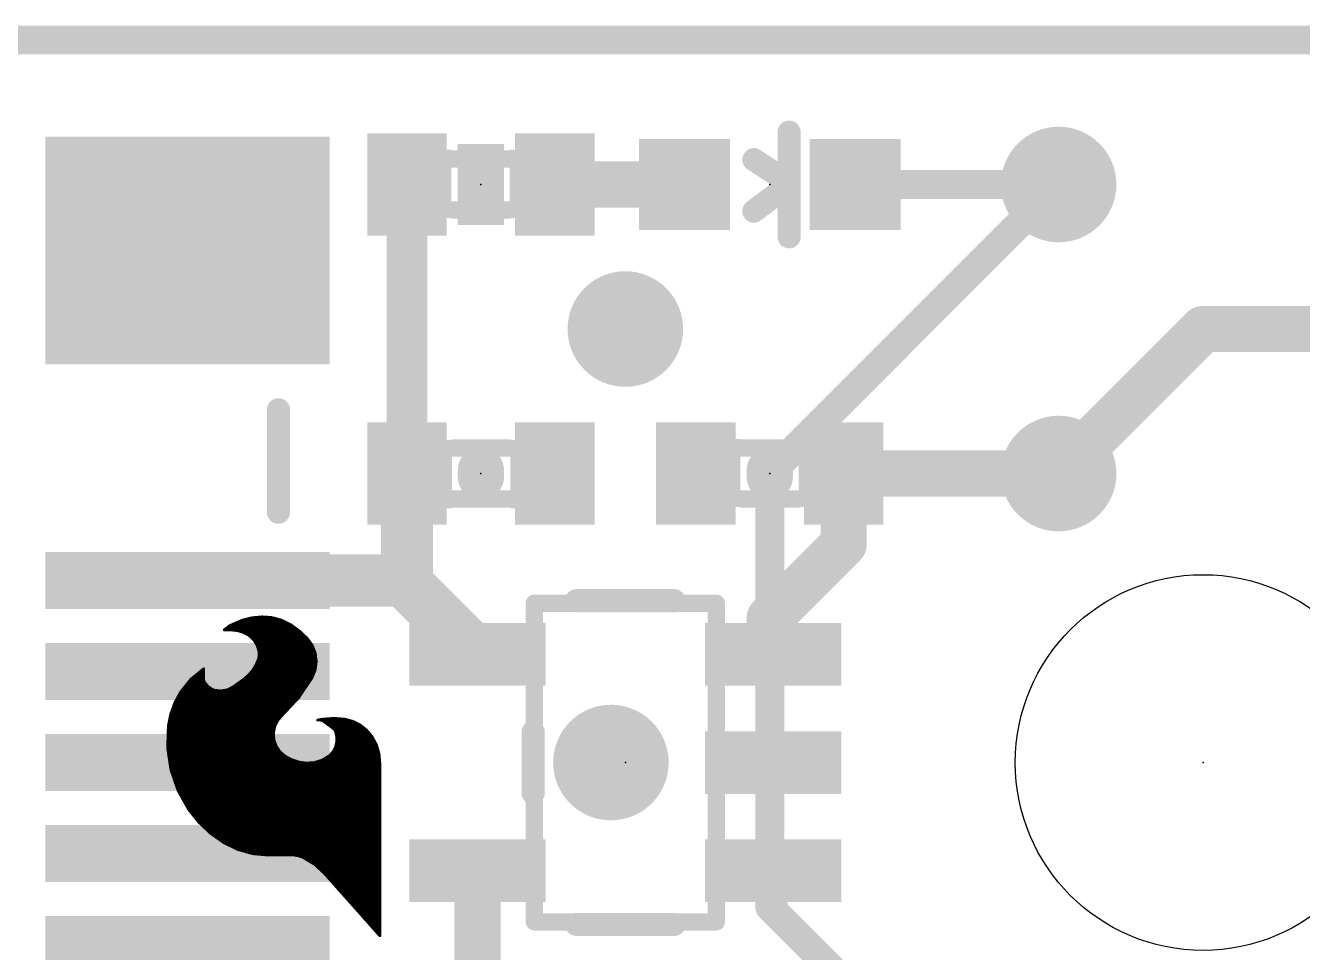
# Model space of a CAD drawing. Extents: x -22.9 to 33.1, y -8.9 to 12.8.
# Drawn here: x 6.16 to 17.38, y 4.68 to 12.83 of the extents above; entities that cross this region are included whole.
import ezdxf

# ---------------------------------------------------------------- set-up
doc = ezdxf.new("R2010")
doc.units = 0
for name, color, linetype in [('1', 12, 'CONTINUOUS'), ('16', 132, 'CONTINUOUS'), ('18', 110, 'CONTINUOUS'), ('20', 53, 'CONTINUOUS'), ('21', 41, 'CONTINUOUS'), ('22', 40, 'CONTINUOUS'), ('23', 53, 'CONTINUOUS'), ('24', 53, 'CONTINUOUS'), ('51', 53, 'CONTINUOUS')]:
    doc.layers.add(name, color=color, linetype=linetype)

# ---------------------------------------------------------------- blocks, each defined once
blk = doc.blocks.new('RECT')
blk.add_solid([(-0.5, -0.5), (0.5, -0.5), (-0.5, 0.5), (0.5, 0.5)])
blk = doc.blocks.new('ROUNDV')
at = {"const_width": 0.5}
blk.add_lwpolyline([(0, -0.25, 1), (0, 0.25, 1), (0, -0.25)], format="xyb", dxfattribs=at)

msp = doc.modelspace()

# ---------------------------------------------------------------- linework, layer by layer
at = {"layer": '1'}
for points, const_width in [([(0, 12.7), (33.02, 12.7)], 0.254), ([(9.51, 8.89), (9.51, 11.43)], 0.3556), ([(10.81, 11.43), (11.95, 11.43)], 0.4064), ([(15.24, 11.43), (13.45, 11.43)], 0.254), ([(9.51, 7.9199), (9.51, 8.89)], 0.4572), ([(13.35, 8.89), (15.24, 8.89)], 0.4064), ([(13.35, 8.27), (13.35, 8.89)], 0.4064), ([(12.7, 7.62), (13.35, 8.27)], 0.4064), ([(7.58, 7.95), (9.4799, 7.95)], 0.4572), ([(9.4799, 7.95), (9.51, 7.9199)], 0.4572), ([(9.51, 7.9199), (10.1299, 7.3)], 0.4572), ([(12.7, 7.3301), (12.7, 7.62)], 0.4064), ([(12.7301, 7.3), (12.7, 7.3301)], 0.4064), ([(10.1299, 4.4601), (10.1299, 5.4)], 0.4064), ([(12.7301, 5.0499), (12.7301, 5.4)], 0.254), ([(13.97, 3.81), (12.7301, 5.0499)], 0.254)]:
    msp.add_lwpolyline(points, dxfattribs=dict(at, const_width=const_width))
for points, const_width in [([(9.5989, 11.43, 1), (9.4211, 11.43)], 0.1778), ([(10.81, 11.5316, 1), (10.81, 11.3284)], 0.2032), ([(11.95, 11.3284, 1), (11.95, 11.5316)], 0.2032), ([(13.45, 11.4935, 1), (13.45, 11.3665)], 0.127), ([(15.24, 11.3665, 1), (15.24, 11.4935)], 0.127), ([(9.6243, 8.89, 1), (9.3957, 8.89)], 0.2286), ([(13.35, 8.9916, 1), (13.35, 8.7884)], 0.2032), ([(13.4516, 8.89, 1), (13.2484, 8.89)], 0.2032), ([(15.24, 8.7884, 1), (15.24, 8.9916)], 0.2032), ([(9.4211, 8.89, 1), (9.5989, 8.89)], 0.1778), ([(13.4218, 8.1982, 1), (13.2782, 8.3418)], 0.2032), ([(13.2484, 8.27, 1), (13.4516, 8.27)], 0.2032), ([(7.58, 8.0643, 1), (7.58, 7.8357)], 0.2286), ([(9.5607, 8.0308, 1), (9.3991, 7.8692)], 0.2286), ([(9.5908, 8.0007, 1), (9.4292, 7.8391)], 0.2286), ([(9.4292, 7.8391, 1), (9.5908, 8.0007)], 0.2286), ([(9.4799, 7.8357, 1), (9.4799, 8.0643)], 0.2286), ([(9.3957, 7.9199, 1), (9.6243, 7.9199)], 0.2286), ([(12.8016, 7.62, 1), (12.5984, 7.62)], 0.2032), ([(12.6282, 7.6918, 1), (12.7718, 7.5482)], 0.2032), ([(12.7718, 7.4019, 1), (12.6282, 7.2583)], 0.2032), ([(10.0491, 7.2192, 1), (10.2107, 7.3808)], 0.2286), ([(12.5984, 7.3301, 1), (12.8016, 7.3301)], 0.2032), ([(12.6583, 7.2282, 1), (12.8019, 7.3718)], 0.2032), ([(10.2315, 5.4, 1), (10.0283, 5.4)], 0.2032), ([(12.7936, 5.4, 1), (12.6666, 5.4)], 0.127), ([(12.775, 5.0948, 1), (12.6852, 5.005)], 0.127), ([(12.6666, 5.0499, 1), (12.7936, 5.0499)], 0.127)]:
    msp.add_lwpolyline(points, format="xyb", dxfattribs=dict(at, const_width=const_width))
at = {"layer": '16'}
for points, const_width in [([(0, 12.7), (33.02, 12.7)], 0.254), ([(12.7, 8.89), (15.24, 11.43)], 0.254), ([(15.24, 8.89), (16.51, 10.16)], 0.4064), ([(16.51, 10.16), (21.59, 10.16)], 0.4064), ([(12.7, 5.08), (12.7, 8.89)], 0.254), ([(13.97, 3.81), (12.7, 5.08)], 0.254)]:
    msp.add_lwpolyline(points, dxfattribs=dict(at, const_width=const_width))
for points, const_width in [([(15.2849, 11.3851, 1), (15.1951, 11.4749)], 0.127), ([(16.51, 10.2616, 1), (16.51, 10.0584)], 0.2032), ([(16.5818, 10.0882, 1), (16.4382, 10.2318)], 0.2032), ([(12.7635, 8.89, 1), (12.6365, 8.89)], 0.127), ([(12.6551, 8.9349, 1), (12.7449, 8.8451)], 0.127), ([(15.1682, 8.9618, 1), (15.3118, 8.8182)], 0.2032), ([(12.7449, 5.1249, 1), (12.6551, 5.0351)], 0.127), ([(12.6365, 5.08, 1), (12.7635, 5.08)], 0.127)]:
    msp.add_lwpolyline(points, format="xyb", dxfattribs=dict(at, const_width=const_width))
at = {"layer": '20', "const_width": 0.2032}
msp.add_lwpolyline([(33.02, 12.7), (0, 12.7)], dxfattribs=at)
at = {"layer": '20'}
msp.add_circle((16.51, 6.35), 1.651, dxfattribs=at)
at = {"layer": '21'}
for points, const_width in [([(12.87, 11.89), (12.87, 11.43)], 0.2032), ([(12.8546, 11.4554), (12.56, 11.6484)], 0.2032), ([(12.87, 11.43), (12.56, 11.1962)], 0.2032), ([(12.87, 10.97), (12.87, 11.43)], 0.2032), ([(8.38, 9.45), (8.38, 8.55)], 0.2032), ([(10.16, 8.9205), (10.16, 8.8595)], 0.4064), ([(12.7, 8.8595), (12.7, 8.9205)], 0.4064), ([(11.0006, 7.7724), (11.8594, 7.7724)], 0.2032), ([(10.6196, 6.0816), (10.6196, 6.6184)], 0.2032), ([(11.8594, 4.9276), (11.0006, 4.9276)], 0.2032)]:
    msp.add_lwpolyline(points, dxfattribs=dict(at, const_width=const_width))
for points, const_width in [([(12.9208, 11.89, 1), (12.8192, 11.89)], 0.1016), ([(12.5878, 11.6909, 1), (12.5322, 11.6059)], 0.1016), ([(12.9208, 11.43, 1), (12.8192, 11.43)], 0.1016), ([(12.8192, 11.43, 1), (12.9208, 11.43)], 0.1016), ([(12.8268, 11.4129, 1), (12.8824, 11.4979)], 0.1016), ([(12.9006, 11.3894, 1), (12.8394, 11.4706)], 0.1016), ([(12.5294, 11.2368, 1), (12.5906, 11.1556)], 0.1016), ([(12.8192, 10.97, 1), (12.9208, 10.97)], 0.1016), ([(8.4308, 9.45, 1), (8.3292, 9.45)], 0.1016), ([(10.2616, 8.9205, 1), (10.0584, 8.9205)], 0.2032), ([(12.8016, 8.9205, 1), (12.5984, 8.9205)], 0.2032), ([(10.0584, 8.8595, 1), (10.2616, 8.8595)], 0.2032), ([(12.5984, 8.8595, 1), (12.8016, 8.8595)], 0.2032), ([(8.3292, 8.55, 1), (8.4308, 8.55)], 0.1016), ([(11.0006, 7.8232, 1), (11.0006, 7.7216)], 0.1016), ([(11.8594, 7.7216, 1), (11.8594, 7.8232)], 0.1016), ([(10.6704, 6.6184, 1), (10.5688, 6.6184)], 0.1016), ([(10.5688, 6.0816, 1), (10.6704, 6.0816)], 0.1016), ([(11.0006, 4.9784, 1), (11.0006, 4.8768)], 0.1016), ([(11.8594, 4.8768, 1), (11.8594, 4.9784)], 0.1016)]:
    msp.add_lwpolyline(points, format="xyb", dxfattribs=dict(at, const_width=const_width))
at = {"layer": '22', "const_width": 0.0254}
for points in [[(8.1471, 7.6217), (8.2372, 7.6302)], [(8.2372, 7.6302), (8.3241, 7.6236)], [(8.3241, 7.6236), (8.4081, 7.6004)], [(7.9654, 7.5159), (7.9044, 7.5159)], [(7.9044, 7.5159), (7.9045, 7.5159)], [(7.9045, 7.5159), (7.907, 7.5184)], [(7.907, 7.5184), (7.9505, 7.5522)], [(7.907, 7.5184), (8.546, 7.5184)], [(7.9397, 7.5438), (8.5108, 7.5438)], [(7.9505, 7.5522), (8.0009, 7.5743)], [(8.0183, 7.51), (7.9654, 7.5159)], [(7.9893, 7.5692), (8.4708, 7.5692)], [(8.0009, 7.5743), (8.0365, 7.5895)], [(8.0365, 7.5895), (8.0594, 7.5997)], [(8.048, 7.5946), (8.4198, 7.5946)], [(8.0594, 7.5997), (8.1471, 7.6217)], [(8.1406, 7.62), (8.337, 7.62)], [(8.4081, 7.6004), (8.4861, 7.5616)], [(8.4861, 7.5616), (8.5638, 7.5056)], [(8.0695, 7.4955), (8.0183, 7.51)], [(8.1203, 7.4685), (8.0695, 7.4955)], [(8.0742, 7.493), (8.5771, 7.493)], [(8.1623, 7.4293), (8.1203, 7.4685)], [(8.1213, 7.4676), (8.6039, 7.4676)], [(8.1484, 7.4422), (8.6308, 7.4422)], [(8.1926, 7.3804), (8.1623, 7.4293)], [(8.17, 7.4168), (8.6498, 7.4168)], [(8.5638, 7.5056), (8.6334, 7.4397)], [(8.6334, 7.4397), (8.6765, 7.3793)], [(8.1858, 7.3914), (8.6679, 7.3914)], [(8.2092, 7.3254), (8.1926, 7.3804)], [(8.197, 7.366), (8.6817, 7.366)], [(8.2041, 7.2593), (8.2106, 7.292)], [(8.2046, 7.3406), (8.6915, 7.3406)], [(8.2106, 7.292), (8.2092, 7.3254)], [(8.2096, 7.3152), (8.7013, 7.3152)], [(8.2102, 7.2898), (8.7057, 7.2898)], [(8.6765, 7.3793), (8.7033, 7.3101)], [(8.7033, 7.3101), (8.7119, 7.2364)], [(8.1533, 7.1603), (8.1826, 7.2078)], [(8.1705, 7.1882), (8.7054, 7.1882)], [(8.1826, 7.2078), (8.2041, 7.2593)], [(8.185, 7.2136), (8.7088, 7.2136)], [(8.1956, 7.239), (8.7116, 7.239)], [(8.2051, 7.2644), (8.7086, 7.2644)], [(8.7119, 7.2364), (8.702, 7.1629)], [(7.5183, 6.9672), (7.6089, 7.0809)], [(7.5932, 7.0612), (7.727, 7.0612)], [(7.6089, 7.0809), (7.7215, 7.173)], [(7.6159, 7.0866), (7.7215, 7.0866)], [(7.6469, 7.112), (7.7215, 7.112)], [(7.678, 7.1374), (7.7215, 7.1374)], [(7.709, 7.1628), (7.7215, 7.1628)], [(7.7215, 7.173), (7.7215, 7.0841)], [(7.7215, 7.0841), (7.7235, 7.0696)], [(7.7235, 7.0696), (7.7292, 7.0561)], [(7.9832, 7.0155), (8.0746, 7.0815)], [(8.0465, 7.0612), (8.6517, 7.0612)], [(8.0746, 7.0815), (8.117, 7.1179)], [(8.0805, 7.0866), (8.6689, 7.0866)], [(8.1101, 7.112), (8.6812, 7.112)], [(8.117, 7.1179), (8.1533, 7.1603)], [(8.1337, 7.1374), (8.6916, 7.1374)], [(8.1548, 7.1628), (8.7019, 7.1628)], [(8.674, 7.0942), (8.5554, 6.9184)], [(8.702, 7.1629), (8.674, 7.0942)], [(7.4682, 6.8738), (7.5183, 6.9672)], [(7.5142, 6.9596), (8.5832, 6.9596)], [(7.5325, 6.985), (7.8181, 6.985)], [(7.5527, 7.0104), (7.7719, 7.0104)], [(7.573, 7.0358), (7.7456, 7.0358)], [(7.7292, 7.0561), (7.7588, 7.0194)], [(7.7588, 7.0194), (7.7977, 6.9926)], [(7.7977, 6.9926), (7.8181, 6.985)], [(7.8181, 6.985), (7.8753, 6.9789)], [(7.8753, 6.9789), (7.9319, 6.9893)], [(7.9086, 6.985), (8.6003, 6.985)], [(7.9319, 6.9893), (7.9832, 7.0155)], [(7.9732, 7.0104), (8.6175, 7.0104)], [(8.0113, 7.0358), (8.6346, 7.0358)], [(7.4324, 6.774), (7.4682, 6.8738)], [(7.4625, 6.858), (8.4985, 6.858)], [(7.4733, 6.8834), (8.5224, 6.8834)], [(7.487, 6.9088), (8.5464, 6.9088)], [(7.5006, 6.9342), (8.5661, 6.9342)], [(8.5554, 6.9184), (8.4099, 6.764)], [(7.4117, 6.67), (7.4324, 6.774)], [(7.4238, 6.731), (8.3818, 6.731)], [(7.4289, 6.7564), (8.4034, 6.7564)], [(7.4352, 6.7818), (8.4267, 6.7818)], [(7.4443, 6.8072), (8.4506, 6.8072)], [(7.4534, 6.8326), (8.4746, 6.8326)], [(8.4099, 6.764), (8.3716, 6.7191)], [(8.7248, 6.7234), (8.7731, 6.731)], [(8.7425, 6.7251), (8.7248, 6.7234)], [(8.7599, 6.7216), (8.7425, 6.7251)], [(8.7731, 6.731), (8.8671, 6.7384)], [(8.7731, 6.731), (8.9611, 6.731)], [(8.8671, 6.7384), (8.9611, 6.731)], [(8.9611, 6.731), (9.031, 6.7126)], [(7.4057, 6.4772), (7.4117, 6.67)], [(7.4104, 6.6294), (8.3394, 6.6294)], [(7.4112, 6.6548), (8.3441, 6.6548)], [(7.4137, 6.6802), (8.353, 6.6802)], [(7.4188, 6.7056), (8.3651, 6.7056)], [(8.3461, 6.6658), (8.3354, 6.6077)], [(8.3716, 6.7191), (8.3461, 6.6658)], [(8.7756, 6.7132), (8.7599, 6.7216)], [(8.8595, 6.6523), (8.7756, 6.7132)], [(8.7861, 6.7056), (9.0451, 6.7056)], [(8.8211, 6.6802), (9.0962, 6.6802)], [(8.8561, 6.6548), (9.1288, 6.6548)], [(8.8733, 6.6389), (8.8595, 6.6523)], [(8.8823, 6.6218), (8.8733, 6.6389)], [(8.8783, 6.6294), (9.1585, 6.6294)], [(8.8922, 6.5773), (8.8823, 6.6218)], [(9.031, 6.7126), (9.0958, 6.6805)], [(9.0958, 6.6805), (9.1528, 6.6361)], [(9.1528, 6.6361), (9.1998, 6.5811)], [(7.4065, 6.5024), (8.3563, 6.5024)], [(7.4073, 6.5278), (8.3474, 6.5278)], [(7.408, 6.5532), (8.3396, 6.5532)], [(7.4088, 6.5786), (8.3376, 6.5786)], [(7.4096, 6.604), (8.3357, 6.604)], [(8.3354, 6.6077), (8.34, 6.5488)], [(8.34, 6.5488), (8.3596, 6.4931)], [(8.8823, 6.4872), (8.8922, 6.5317)], [(8.8857, 6.5024), (9.2416, 6.5024)], [(8.8863, 6.604), (9.1802, 6.604)], [(8.8914, 6.5278), (9.229, 6.5278)], [(8.8919, 6.5786), (9.2012, 6.5786)], [(8.8922, 6.5317), (8.8922, 6.5773)], [(8.8922, 6.5532), (9.2151, 6.5532)], [(9.1998, 6.5811), (9.2399, 6.5079)], [(9.2399, 6.5079), (9.2639, 6.428)], [(7.4345, 6.2865), (7.4057, 6.4772)], [(7.4057, 6.477), (8.3706, 6.477)], [(7.4095, 6.4516), (8.388, 6.4516)], [(7.4134, 6.4262), (8.4141, 6.4262)], [(7.4172, 6.4008), (8.4473, 6.4008)], [(8.3596, 6.4931), (8.393, 6.4444)], [(8.393, 6.4444), (8.4378, 6.4059)], [(8.4378, 6.4059), (8.4942, 6.3755)], [(8.763, 6.3702), (8.8264, 6.4084)], [(8.8138, 6.4008), (9.2662, 6.4008)], [(8.8264, 6.4084), (8.8601, 6.4438)], [(8.8434, 6.4262), (9.2641, 6.4262)], [(8.8601, 6.4438), (8.8823, 6.4872)], [(8.8641, 6.4516), (9.2569, 6.4516)], [(8.8771, 6.477), (9.2492, 6.477)], [(9.2639, 6.428), (9.2709, 6.3449)], [(7.4211, 6.3754), (8.4945, 6.3754)], [(7.4249, 6.35), (8.5862, 6.35)], [(7.4288, 6.3246), (9.2709, 6.3246)], [(7.4326, 6.2992), (9.2709, 6.2992)], [(7.4973, 6.1041), (7.4345, 6.2865)], [(8.4942, 6.3755), (8.5549, 6.355)], [(8.5549, 6.355), (8.6182, 6.3449)], [(8.6182, 6.3449), (8.6922, 6.3486)], [(8.6922, 6.3486), (8.763, 6.3702)], [(8.6968, 6.35), (9.2705, 6.35)], [(8.7716, 6.3754), (9.2683, 6.3754)], [(9.2709, 6.3449), (9.2709, 4.8285)], [(7.4389, 6.2738), (9.2709, 6.2738)], [(7.4476, 6.2484), (9.2709, 6.2484)], [(7.4564, 6.223), (9.2709, 6.223)], [(7.4651, 6.1976), (9.2709, 6.1976)], [(7.4739, 6.1722), (9.2709, 6.1722)], [(7.4826, 6.1468), (9.2709, 6.1468)], [(7.4914, 6.1214), (9.2709, 6.1214)], [(7.592, 5.936), (7.4973, 6.1041)], [(7.5019, 6.096), (9.2709, 6.096)], [(7.5162, 6.0706), (9.2709, 6.0706)], [(7.5305, 6.0452), (9.2709, 6.0452)], [(7.5448, 6.0198), (9.2709, 6.0198)], [(7.5591, 5.9944), (9.2709, 5.9944)], [(7.5734, 5.969), (9.2709, 5.969)], [(7.5877, 5.9436), (9.2709, 5.9436)], [(7.6804, 5.8253), (7.592, 5.936)], [(7.6062, 5.9182), (9.2709, 5.9182)], [(7.6265, 5.8928), (9.2709, 5.8928)], [(7.6468, 5.8674), (9.2709, 5.8674)], [(7.6671, 5.842), (9.2709, 5.842)], [(7.7836, 5.7281), (7.6804, 5.8253)], [(7.6897, 5.8166), (9.2709, 5.8166)], [(7.7166, 5.7912), (9.2709, 5.7912)], [(7.7436, 5.7658), (9.2709, 5.7658)], [(7.7705, 5.7404), (9.2709, 5.7404)], [(7.8993, 5.6464), (7.7836, 5.7281)], [(7.8022, 5.715), (9.2709, 5.715)], [(7.8381, 5.6896), (9.2709, 5.6896)], [(7.8741, 5.6642), (9.2709, 5.6642)], [(8.0223, 5.5864), (7.8993, 5.6464)], [(7.9149, 5.6388), (9.2709, 5.6388)], [(7.967, 5.6134), (9.2709, 5.6134)], [(8.0191, 5.588), (9.2709, 5.588)], [(8.1542, 5.5496), (8.0223, 5.5864)], [(8.1076, 5.5626), (9.2709, 5.5626)], [(8.2905, 5.5372), (8.1542, 5.5496)], [(8.5191, 5.5372), (8.2905, 5.5372)], [(8.2905, 5.5372), (9.2709, 5.5372)], [(8.5581, 5.5304), (8.5191, 5.5372)], [(8.5953, 5.5169), (8.5581, 5.5304)], [(8.6965, 5.4567), (8.5953, 5.5169)], [(8.6039, 5.5118), (9.2709, 5.5118)], [(8.6466, 5.4864), (9.2709, 5.4864)], [(8.6893, 5.461), (9.2709, 5.461)], [(8.7833, 5.3772), (8.6965, 5.4567)], [(8.7196, 5.4356), (9.2709, 5.4356)], [(8.7473, 5.4102), (9.2709, 5.4102)], [(8.775, 5.3848), (9.2709, 5.3848)], [(9.2709, 4.8285), (8.7833, 5.3772)], [(8.7991, 5.3594), (9.2709, 5.3594)], [(8.8217, 5.334), (9.2709, 5.334)], [(8.8443, 5.3086), (9.2709, 5.3086)], [(8.8668, 5.2832), (9.2709, 5.2832)], [(8.8894, 5.2578), (9.2709, 5.2578)], [(8.912, 5.2324), (9.2709, 5.2324)], [(8.9345, 5.207), (9.2709, 5.207)], [(8.9571, 5.1816), (9.2709, 5.1816)], [(8.9797, 5.1562), (9.2709, 5.1562)], [(9.0023, 5.1308), (9.2709, 5.1308)], [(9.0248, 5.1054), (9.2709, 5.1054)], [(9.0474, 5.08), (9.2709, 5.08)], [(9.07, 5.0546), (9.2709, 5.0546)], [(9.0926, 5.0292), (9.2709, 5.0292)], [(9.1151, 5.0038), (9.2709, 5.0038)], [(9.1377, 4.9784), (9.2709, 4.9784)], [(9.1603, 4.953), (9.2709, 4.953)], [(9.1828, 4.9276), (9.2709, 4.9276)], [(9.2054, 4.9022), (9.2709, 4.9022)], [(9.228, 4.8768), (9.2709, 4.8768)], [(9.2506, 4.8514), (9.2709, 4.8514)]]:
    msp.add_lwpolyline(points, dxfattribs=at)
at = {"layer": '22', "const_width": 0.0127}
for points in [[(8.2377, 7.6365, 1), (8.2367, 7.6239)], [(8.2378, 7.6239, 1), (8.2366, 7.6365)], [(8.3258, 7.6297, 1), (8.3224, 7.6175)], [(8.3236, 7.6172, 1), (8.3246, 7.6299)], [(7.9044, 7.5223, 1), (7.9044, 7.5095)], [(7.9044, 7.5223, 1), (7.9044, 7.5095)], [(7.9, 7.5204, 1), (7.909, 7.5114)], [(7.907, 7.5248, 1), (7.907, 7.5121)], [(7.9031, 7.5234, 1), (7.9109, 7.5134)], [(7.9115, 7.5139, 1), (7.9025, 7.5229)], [(7.9045, 7.5095, 1), (7.9045, 7.5223)], [(7.9397, 7.5502, 1), (7.9397, 7.5374)], [(7.9479, 7.558, 1), (7.953, 7.5464)], [(7.9544, 7.5472, 1), (7.9466, 7.5572)], [(7.9661, 7.5222, 1), (7.9647, 7.5096)], [(7.9654, 7.5095, 1), (7.9654, 7.5223)], [(7.9893, 7.5756, 1), (7.9893, 7.5629)], [(7.9984, 7.5801, 1), (8.0034, 7.5685)], [(8.0034, 7.5685, 1), (7.9984, 7.5801)], [(8.0339, 7.5953, 1), (8.0391, 7.5837)], [(8.039, 7.5837, 1), (8.034, 7.5953)], [(8.048, 7.601, 1), (8.048, 7.5883)], [(8.0579, 7.6059, 1), (8.0609, 7.5935)], [(8.062, 7.5939, 1), (8.0568, 7.6055)], [(8.1406, 7.6264, 1), (8.1406, 7.6136)], [(8.1465, 7.628, 1), (8.1478, 7.6153)], [(8.1487, 7.6155, 1), (8.1456, 7.6278)], [(8.337, 7.6136, 1), (8.337, 7.6264)], [(8.4109, 7.6061, 1), (8.4053, 7.5947)], [(8.4064, 7.5943, 1), (8.4098, 7.6065)], [(8.4198, 7.5883, 1), (8.4198, 7.601)], [(8.4708, 7.5629, 1), (8.4708, 7.5756)], [(8.4898, 7.5668, 1), (8.4824, 7.5564)], [(8.4833, 7.5559, 1), (8.4889, 7.5673)], [(8.5108, 7.5374, 1), (8.5108, 7.5502)], [(8.546, 7.5121, 1), (8.546, 7.5248)], [(8.02, 7.5161, 1), (8.0166, 7.5039)], [(8.0176, 7.5037, 1), (8.019, 7.5163)], [(8.0725, 7.5011, 1), (8.0665, 7.4899)], [(8.0678, 7.4894, 1), (8.0712, 7.5016)], [(8.0742, 7.4994, 1), (8.0742, 7.4867)], [(8.1246, 7.4732, 1), (8.1159, 7.4639)], [(8.1213, 7.474, 1), (8.1213, 7.4612)], [(8.1173, 7.4629, 1), (8.1232, 7.4741)], [(8.1484, 7.4486, 1), (8.1484, 7.4359)], [(8.1677, 7.4326, 1), (8.1569, 7.4259)], [(8.1579, 7.4246, 1), (8.1666, 7.4339)], [(8.17, 7.4232, 1), (8.17, 7.4104)], [(8.5682, 7.5102, 1), (8.5594, 7.5009)], [(8.5601, 7.5004, 1), (8.5675, 7.5107)], [(8.5771, 7.4867, 1), (8.5771, 7.4994)], [(8.6039, 7.4612, 1), (8.6039, 7.474)], [(8.6386, 7.4434, 1), (8.6282, 7.436)], [(8.629, 7.4351, 1), (8.6378, 7.4443)], [(8.6308, 7.4359, 1), (8.6308, 7.4486)], [(8.6498, 7.4104, 1), (8.6498, 7.4232)], [(8.1858, 7.3978, 1), (8.1858, 7.385)], [(8.1987, 7.3823, 1), (8.1865, 7.3786)], [(8.1872, 7.3771, 1), (8.198, 7.3838)], [(8.197, 7.3724, 1), (8.197, 7.3597)], [(8.2046, 7.347, 1), (8.2046, 7.3342)], [(8.2155, 7.3257, 1), (8.2029, 7.3251)], [(8.2031, 7.3236, 1), (8.2153, 7.3272)], [(8.2096, 7.3216, 1), (8.2096, 7.3088)], [(8.2102, 7.2962, 1), (8.2102, 7.2835)], [(8.2043, 7.2918, 1), (8.217, 7.2923)], [(8.2168, 7.2908, 1), (8.2044, 7.2933)], [(8.6679, 7.385, 1), (8.6679, 7.3978)], [(8.6825, 7.3816, 1), (8.6706, 7.377)], [(8.6714, 7.3756, 1), (8.6817, 7.383)], [(8.6817, 7.3597, 1), (8.6817, 7.3724)], [(8.6915, 7.3342, 1), (8.6915, 7.347)], [(8.7096, 7.3109, 1), (8.697, 7.3094)], [(8.6973, 7.3078, 1), (8.7092, 7.3124)], [(8.7013, 7.3088, 1), (8.7013, 7.3216)], [(8.7057, 7.2835, 1), (8.7057, 7.2962)], [(8.1705, 7.1946, 1), (8.1705, 7.1818)], [(8.1768, 7.2102, 1), (8.1885, 7.2053)], [(8.188, 7.2045, 1), (8.1772, 7.2111)], [(8.185, 7.22, 1), (8.185, 7.2073)], [(8.1956, 7.2454, 1), (8.1956, 7.2327)], [(8.1979, 7.2605, 1), (8.2103, 7.2581)], [(8.21, 7.2569, 1), (8.1982, 7.2617)], [(8.2051, 7.2708, 1), (8.2051, 7.258)], [(8.7054, 7.1818, 1), (8.7054, 7.1946)], [(8.7182, 7.2356, 1), (8.7056, 7.2373)], [(8.7056, 7.2357, 1), (8.7182, 7.2372)], [(8.7086, 7.258, 1), (8.7086, 7.2708)], [(8.7088, 7.2073, 1), (8.7088, 7.22)], [(8.7116, 7.2327, 1), (8.7116, 7.2454)], [(7.5932, 7.0676, 1), (7.5932, 7.0549)], [(7.6049, 7.0858, 1), (7.613, 7.076)], [(7.6139, 7.077, 1), (7.604, 7.0849)], [(7.6159, 7.093, 1), (7.6159, 7.0803)], [(7.6469, 7.1184, 1), (7.6469, 7.1056)], [(7.678, 7.1438, 1), (7.678, 7.1311)], [(7.709, 7.1692, 1), (7.709, 7.1565)], [(7.7278, 7.085, 1), (7.7152, 7.0832)], [(7.7279, 7.173, 1), (7.7152, 7.173)], [(7.7152, 7.0841, 1), (7.7279, 7.0841)], [(7.7293, 7.0721, 1), (7.7176, 7.0671)], [(7.7172, 7.0687, 1), (7.7298, 7.0704)], [(7.7255, 7.1681, 1), (7.7175, 7.1779)], [(7.7215, 7.1565, 1), (7.7215, 7.1692)], [(7.7215, 7.1311, 1), (7.7215, 7.1438)], [(7.7215, 7.1056, 1), (7.7215, 7.1184)], [(7.7215, 7.0803, 1), (7.7215, 7.093)], [(7.727, 7.0549, 1), (7.727, 7.0676)], [(8.0465, 7.0676, 1), (8.0465, 7.0549)], [(8.0705, 7.0863, 1), (8.0787, 7.0767)], [(8.0783, 7.0764, 1), (8.0709, 7.0866)], [(8.0805, 7.093, 1), (8.0805, 7.0803)], [(8.1101, 7.1184, 1), (8.1101, 7.1056)], [(8.1121, 7.122, 1), (8.1218, 7.1138)], [(8.1211, 7.1131, 1), (8.1128, 7.1227)], [(8.1337, 7.1438, 1), (8.1337, 7.1311)], [(8.1479, 7.1636, 1), (8.1587, 7.157)], [(8.1548, 7.1692, 1), (8.1548, 7.1565)], [(8.1581, 7.1562, 1), (8.1485, 7.1644)], [(8.6517, 7.0549, 1), (8.6517, 7.0676)], [(8.6681, 7.0966, 1), (8.6799, 7.0918)], [(8.6793, 7.0906, 1), (8.6687, 7.0978)], [(8.6689, 7.0803, 1), (8.6689, 7.093)], [(8.6812, 7.1056, 1), (8.6812, 7.1184)], [(8.6916, 7.1311, 1), (8.6916, 7.1438)], [(8.6957, 7.1638, 1), (8.7083, 7.1621)], [(8.7078, 7.1605, 1), (8.6961, 7.1653)], [(8.7019, 7.1565, 1), (8.7019, 7.1692)], [(7.5142, 6.966, 1), (7.5142, 6.9532)], [(7.5133, 6.9712, 1), (7.5233, 6.9632)], [(7.5239, 6.9642, 1), (7.5127, 6.9702)], [(7.5325, 6.9914, 1), (7.5325, 6.9787)], [(7.5527, 7.0168, 1), (7.5527, 7.0041)], [(7.573, 7.0422, 1), (7.573, 7.0294)], [(7.7341, 7.0601, 1), (7.7243, 7.0521)], [(7.7234, 7.0536, 1), (7.735, 7.0586)], [(7.7456, 7.0294, 1), (7.7456, 7.0422)], [(7.7624, 7.0246, 1), (7.7552, 7.0141)], [(7.7539, 7.0154, 1), (7.7638, 7.0234)], [(7.7719, 7.0041, 1), (7.7719, 7.0168)], [(7.7999, 6.9986, 1), (7.7955, 6.9866)], [(7.7941, 6.9874, 1), (7.8013, 6.9978)], [(7.8188, 6.9913, 1), (7.8174, 6.9787)], [(7.8159, 6.979, 1), (7.8203, 6.991)], [(7.8181, 6.9787, 1), (7.8181, 6.9914)], [(7.8742, 6.9851, 1), (7.8765, 6.9726)], [(7.8747, 6.9725, 1), (7.876, 6.9852)], [(7.9086, 6.9914, 1), (7.9086, 6.9787)], [(7.929, 6.995, 1), (7.9348, 6.9837)], [(7.9331, 6.9831, 1), (7.9308, 6.9956)], [(7.9732, 7.0168, 1), (7.9732, 7.0041)], [(7.9795, 7.0206, 1), (7.9869, 7.0104)], [(7.9861, 7.0098, 1), (7.9803, 7.0212)], [(8.0113, 7.0422, 1), (8.0113, 7.0294)], [(8.5832, 6.9532, 1), (8.5832, 6.966)], [(8.6003, 6.9787, 1), (8.6003, 6.9914)], [(8.6175, 7.0041, 1), (8.6175, 7.0168)], [(8.6346, 7.0294, 1), (8.6346, 7.0422)], [(7.4625, 6.8644, 1), (7.4625, 6.8517)], [(7.4626, 6.8768, 1), (7.4738, 6.8708)], [(7.4741, 6.8716, 1), (7.4622, 6.8759)], [(7.4733, 6.8898, 1), (7.4733, 6.877)], [(7.487, 6.9152, 1), (7.487, 6.9024)], [(7.5006, 6.9406, 1), (7.5006, 6.9279)], [(8.4985, 6.8517, 1), (8.4985, 6.8644)], [(8.5224, 6.877, 1), (8.5224, 6.8898)], [(8.5464, 6.9024, 1), (8.5464, 6.9152)], [(8.5501, 6.9219, 1), (8.5606, 6.9148)], [(8.56, 6.914, 1), (8.5508, 6.9227)], [(8.5661, 6.9279, 1), (8.5661, 6.9406)], [(7.4238, 6.7374, 1), (7.4238, 6.7247)], [(7.4289, 6.7628, 1), (7.4289, 6.75)], [(7.4386, 6.7727, 1), (7.4261, 6.7752)], [(7.4264, 6.7761, 1), (7.4383, 6.7718)], [(7.4352, 6.7882, 1), (7.4352, 6.7755)], [(7.4443, 6.8136, 1), (7.4443, 6.8008)], [(7.4534, 6.839, 1), (7.4534, 6.8262)], [(8.3818, 6.7247, 1), (8.3818, 6.7374)], [(8.4034, 6.75, 1), (8.4034, 6.7628)], [(8.4053, 6.7684, 1), (8.4145, 6.7596)], [(8.4147, 6.7599, 1), (8.4051, 6.7681)], [(8.4267, 6.7755, 1), (8.4267, 6.7882)], [(8.4506, 6.8008, 1), (8.4506, 6.8136)], [(8.4746, 6.8262, 1), (8.4746, 6.839)], [(8.7438, 6.7313, 1), (8.7412, 6.7189)], [(8.7431, 6.7188, 1), (8.7419, 6.7314)], [(8.7726, 6.7373, 1), (8.7736, 6.7247)], [(8.7731, 6.7374, 1), (8.7731, 6.7247)], [(8.7741, 6.7247, 1), (8.7721, 6.7373)], [(8.8676, 6.7447, 1), (8.8666, 6.732)], [(8.8676, 6.732, 1), (8.8666, 6.7447)], [(8.9627, 6.7371, 1), (8.9595, 6.7249)], [(8.9606, 6.7247, 1), (8.9616, 6.7373)], [(8.9611, 6.7247, 1), (8.9611, 6.7374)], [(7.4104, 6.6358, 1), (7.4104, 6.6231)], [(7.4112, 6.6612, 1), (7.4112, 6.6485)], [(7.418, 6.6698, 1), (7.4054, 6.6702)], [(7.4055, 6.6712, 1), (7.4179, 6.6688)], [(7.4137, 6.6866, 1), (7.4137, 6.6738)], [(7.4188, 6.712, 1), (7.4188, 6.6993)], [(8.3394, 6.6231, 1), (8.3394, 6.6358)], [(8.3404, 6.6685, 1), (8.3519, 6.663)], [(8.3524, 6.6646, 1), (8.3399, 6.6669)], [(8.3441, 6.6485, 1), (8.3441, 6.6612)], [(8.353, 6.6738, 1), (8.353, 6.6866)], [(8.3667, 6.7232, 1), (8.3764, 6.7149)], [(8.3651, 6.6993, 1), (8.3651, 6.712)], [(8.3773, 6.7163, 1), (8.3658, 6.7218)], [(8.7238, 6.7297, 1), (8.7258, 6.7171)], [(8.7242, 6.7297, 1), (8.7254, 6.7171)], [(8.7629, 6.7272, 1), (8.7569, 6.716)], [(8.7587, 6.7154, 1), (8.7612, 6.7278)], [(8.7793, 6.7183, 1), (8.7719, 6.7081)], [(8.7726, 6.7076, 1), (8.7786, 6.7188)], [(8.7861, 6.712, 1), (8.7861, 6.6993)], [(8.8211, 6.6866, 1), (8.8211, 6.6738)], [(8.8561, 6.6612, 1), (8.8561, 6.6485)], [(8.8639, 6.6568, 1), (8.8551, 6.6478)], [(8.8558, 6.6472, 1), (8.8632, 6.6574)], [(8.8789, 6.6418, 1), (8.8677, 6.6359)], [(8.8689, 6.6343, 1), (8.8777, 6.6434)], [(8.8783, 6.6358, 1), (8.8783, 6.6231)], [(8.8885, 6.6232, 1), (8.8761, 6.6204)], [(8.8767, 6.6188, 1), (8.8879, 6.6248)], [(9.0338, 6.7183, 1), (9.0282, 6.7069)], [(9.0294, 6.7064, 1), (9.0326, 6.7187)], [(9.0451, 6.6993, 1), (9.0451, 6.712)], [(9.0997, 6.6855, 1), (9.0919, 6.6755)], [(9.093, 6.6748, 1), (9.0986, 6.6862)], [(9.0962, 6.6738, 1), (9.0962, 6.6866)], [(9.1288, 6.6485, 1), (9.1288, 6.6612)], [(9.1577, 6.6402, 1), (9.148, 6.632)], [(9.1489, 6.6311, 1), (9.1567, 6.6411)], [(9.1585, 6.6231, 1), (9.1585, 6.6358)], [(7.4065, 6.5088, 1), (7.4065, 6.4961)], [(7.4073, 6.5342, 1), (7.4073, 6.5214)], [(7.408, 6.5596, 1), (7.408, 6.5469)], [(7.4088, 6.585, 1), (7.4088, 6.5723)], [(7.4096, 6.6104, 1), (7.4096, 6.5976)], [(8.3417, 6.6082, 1), (8.329, 6.6072)], [(8.3291, 6.6088, 1), (8.3416, 6.6065)], [(8.3459, 6.5509, 1), (8.334, 6.5467)], [(8.3336, 6.5483, 1), (8.3463, 6.5493)], [(8.3357, 6.5976, 1), (8.3357, 6.6104)], [(8.3376, 6.5723, 1), (8.3376, 6.585)], [(8.3396, 6.5469, 1), (8.3396, 6.5596)], [(8.3474, 6.5214, 1), (8.3474, 6.5342)], [(8.3563, 6.4961, 1), (8.3563, 6.5088)], [(8.8857, 6.5088, 1), (8.8857, 6.4961)], [(8.8863, 6.6104, 1), (8.8863, 6.5976)], [(8.8914, 6.5342, 1), (8.8914, 6.5214)], [(8.8919, 6.585, 1), (8.8919, 6.5723)], [(8.8922, 6.5596, 1), (8.8922, 6.5469)], [(8.8986, 6.5773, 1), (8.8859, 6.5773)], [(8.886, 6.5759, 1), (8.8984, 6.5787)], [(8.8984, 6.5303, 1), (8.886, 6.5331)], [(8.8859, 6.5317, 1), (8.8986, 6.5317)], [(9.1802, 6.5976, 1), (9.1802, 6.6104)], [(9.2054, 6.5842, 1), (9.1942, 6.578)], [(9.195, 6.577, 1), (9.2046, 6.5852)], [(9.2012, 6.5723, 1), (9.2012, 6.585)], [(9.2151, 6.5469, 1), (9.2151, 6.5596)], [(9.229, 6.5214, 1), (9.229, 6.5342)], [(9.246, 6.5098, 1), (9.2338, 6.5061)], [(9.2343, 6.5049, 1), (9.2455, 6.511)], [(9.2416, 6.4961, 1), (9.2416, 6.5088)], [(7.3993, 6.4774, 1), (7.412, 6.477)], [(7.4119, 6.4781, 1), (7.3994, 6.4762)], [(7.4057, 6.4834, 1), (7.4057, 6.4707)], [(7.4095, 6.458, 1), (7.4095, 6.4452)], [(7.4134, 6.4326, 1), (7.4134, 6.4199)], [(7.4172, 6.4072, 1), (7.4172, 6.3944)], [(8.3648, 6.4967, 1), (8.3544, 6.4895)], [(8.3536, 6.491, 1), (8.3656, 6.4952)], [(8.3706, 6.4707, 1), (8.3706, 6.4834)], [(8.3971, 6.4492, 1), (8.3888, 6.4395)], [(8.3877, 6.4408, 1), (8.3982, 6.4479)], [(8.388, 6.4452, 1), (8.388, 6.458)], [(8.4141, 6.4199, 1), (8.4141, 6.4326)], [(8.4408, 6.4115, 1), (8.4348, 6.4003)], [(8.4337, 6.4011, 1), (8.4419, 6.4107)], [(8.4473, 6.3944, 1), (8.4473, 6.4072)], [(8.8138, 6.4072, 1), (8.8138, 6.3944)], [(8.8218, 6.4128, 1), (8.831, 6.404)], [(8.8297, 6.403, 1), (8.8231, 6.4138)], [(8.8434, 6.4326, 1), (8.8434, 6.4199)], [(8.8544, 6.4466, 1), (8.8657, 6.4409)], [(8.8647, 6.4394, 1), (8.8555, 6.4481)], [(8.8641, 6.458, 1), (8.8641, 6.4452)], [(8.8771, 6.4834, 1), (8.8771, 6.4707)], [(8.8761, 6.4886, 1), (8.8885, 6.4858)], [(8.888, 6.4843, 1), (8.8766, 6.4901)], [(9.2492, 6.4707, 1), (9.2492, 6.4834)], [(9.2569, 6.4452, 1), (9.2569, 6.458)], [(9.2703, 6.4286, 1), (9.2576, 6.4275)], [(9.2579, 6.4262, 1), (9.27, 6.4299)], [(9.2641, 6.4199, 1), (9.2641, 6.4326)], [(9.2662, 6.3944, 1), (9.2662, 6.4072)], [(7.4211, 6.3818, 1), (7.4211, 6.369)], [(7.4249, 6.3564, 1), (7.4249, 6.3437)], [(7.4288, 6.331, 1), (7.4288, 6.3182)], [(7.4326, 6.3056, 1), (7.4326, 6.2928)], [(7.4405, 6.2885, 1), (7.4285, 6.2844)], [(7.4282, 6.2855, 1), (7.4408, 6.2874)], [(8.4962, 6.3815, 1), (8.4922, 6.3695)], [(8.4912, 6.3699, 1), (8.4972, 6.3811)], [(8.4945, 6.369, 1), (8.4945, 6.3818)], [(8.5559, 6.3612, 1), (8.5539, 6.3487)], [(8.5529, 6.349, 1), (8.5569, 6.361)], [(8.5862, 6.3437, 1), (8.5862, 6.3564)], [(8.6179, 6.3512, 1), (8.6185, 6.3386)], [(8.6172, 6.3386, 1), (8.6192, 6.3512)], [(8.6903, 6.3546, 1), (8.694, 6.3425)], [(8.6968, 6.3564, 1), (8.6968, 6.3437)], [(8.6925, 6.3422, 1), (8.6918, 6.3549)], [(8.7597, 6.3756, 1), (8.7663, 6.3647)], [(8.7648, 6.3641, 1), (8.7611, 6.3763)], [(8.7716, 6.3818, 1), (8.7716, 6.369)], [(9.2773, 6.3449, 1), (9.2646, 6.3449)], [(9.2646, 6.3444, 1), (9.2772, 6.3454)], [(9.2683, 6.369, 1), (9.2683, 6.3818)], [(9.2705, 6.3437, 1), (9.2705, 6.3564)], [(9.2709, 6.3182, 1), (9.2709, 6.331)], [(9.2709, 6.2928, 1), (9.2709, 6.3056)], [(7.4389, 6.2802, 1), (7.4389, 6.2675)], [(7.4476, 6.2548, 1), (7.4476, 6.242)], [(7.4564, 6.2294, 1), (7.4564, 6.2166)], [(7.4651, 6.204, 1), (7.4651, 6.1913)], [(7.4739, 6.1786, 1), (7.4739, 6.1658)], [(9.2709, 6.2675, 1), (9.2709, 6.2802)], [(9.2709, 6.242, 1), (9.2709, 6.2548)], [(9.2709, 6.2166, 1), (9.2709, 6.2294)], [(9.2709, 6.1913, 1), (9.2709, 6.204)], [(9.2709, 6.1658, 1), (9.2709, 6.1786)], [(7.4826, 6.1532, 1), (7.4826, 6.1405)], [(7.4914, 6.1278, 1), (7.4914, 6.1151)], [(7.5029, 6.1072, 1), (7.4918, 6.101)], [(7.4913, 6.102, 1), (7.5033, 6.1061)], [(7.5019, 6.1024, 1), (7.5019, 6.0896)], [(7.5162, 6.077, 1), (7.5162, 6.0643)], [(9.2709, 6.1405, 1), (9.2709, 6.1532)], [(9.2709, 6.1151, 1), (9.2709, 6.1278)], [(9.2709, 6.0896, 1), (9.2709, 6.1024)], [(9.2709, 6.0643, 1), (9.2709, 6.077)], [(7.5305, 6.0516, 1), (7.5305, 6.0389)], [(7.5448, 6.0262, 1), (7.5448, 6.0134)], [(7.5591, 6.0008, 1), (7.5591, 5.9881)], [(7.5734, 5.9754, 1), (7.5734, 5.9627)], [(7.5877, 5.95, 1), (7.5877, 5.9372)], [(9.2709, 6.0389, 1), (9.2709, 6.0516)], [(9.2709, 6.0134, 1), (9.2709, 6.0262)], [(9.2709, 5.9881, 1), (9.2709, 6.0008)], [(9.2709, 5.9627, 1), (9.2709, 5.9754)], [(9.2709, 5.9372, 1), (9.2709, 5.95)], [(7.597, 5.94, 1), (7.587, 5.932)], [(7.5865, 5.9329, 1), (7.5975, 5.9391)], [(7.6062, 5.9246, 1), (7.6062, 5.9119)], [(7.6265, 5.8992, 1), (7.6265, 5.8864)], [(7.6468, 5.8738, 1), (7.6468, 5.861)], [(7.6671, 5.8484, 1), (7.6671, 5.8357)], [(9.2709, 5.9119, 1), (9.2709, 5.9246)], [(9.2709, 5.8864, 1), (9.2709, 5.8992)], [(9.2709, 5.861, 1), (9.2709, 5.8738)], [(9.2709, 5.8357, 1), (9.2709, 5.8484)], [(7.6848, 5.8299, 1), (7.6761, 5.8207)], [(7.6755, 5.8213, 1), (7.6854, 5.8293)], [(7.6897, 5.823, 1), (7.6897, 5.8102)], [(7.7166, 5.7976, 1), (7.7166, 5.7848)], [(7.7436, 5.7722, 1), (7.7436, 5.7595)], [(7.7705, 5.7468, 1), (7.7705, 5.734)], [(7.7872, 5.7333, 1), (7.7799, 5.7229)], [(7.7792, 5.7235, 1), (7.7879, 5.7327)], [(7.8022, 5.7214, 1), (7.8022, 5.7086)], [(9.2709, 5.8102, 1), (9.2709, 5.823)], [(9.2709, 5.7848, 1), (9.2709, 5.7976)], [(9.2709, 5.7595, 1), (9.2709, 5.7722)], [(9.2709, 5.734, 1), (9.2709, 5.7468)], [(9.2709, 5.7086, 1), (9.2709, 5.7214)], [(7.8381, 5.696, 1), (7.8381, 5.6833)], [(7.8741, 5.6706, 1), (7.8741, 5.6578)], [(7.9021, 5.6521, 1), (7.8965, 5.6407)], [(7.8956, 5.6412, 1), (7.903, 5.6516)], [(7.9149, 5.6452, 1), (7.9149, 5.6325)], [(7.967, 5.6198, 1), (7.967, 5.6071)], [(9.2709, 5.6833, 1), (9.2709, 5.696)], [(9.2709, 5.6578, 1), (9.2709, 5.6706)], [(9.2709, 5.6325, 1), (9.2709, 5.6452)], [(9.2709, 5.6071, 1), (9.2709, 5.6198)], [(8.0191, 5.5944, 1), (8.0191, 5.5816)], [(8.024, 5.5925, 1), (8.0206, 5.5803)], [(8.0196, 5.5807, 1), (8.0251, 5.5921)], [(8.1076, 5.569, 1), (8.1076, 5.5563)], [(8.1548, 5.5559, 1), (8.1536, 5.5433)], [(8.1525, 5.5435, 1), (8.1559, 5.5557)], [(8.2905, 5.5436, 1), (8.2905, 5.5309)], [(8.2905, 5.5436, 1), (8.2905, 5.5309)], [(8.2899, 5.5309, 1), (8.2911, 5.5435)], [(8.5202, 5.5435, 1), (8.518, 5.5309)], [(8.5191, 5.5309, 1), (8.5191, 5.5436)], [(8.5602, 5.5363, 1), (8.5559, 5.5244)], [(8.557, 5.5241, 1), (8.5592, 5.5366)], [(8.5985, 5.5224, 1), (8.5921, 5.5114)], [(8.5931, 5.5109, 1), (8.5975, 5.5229)], [(8.6039, 5.5182, 1), (8.6039, 5.5054)], [(9.2709, 5.5816, 1), (9.2709, 5.5944)], [(9.2709, 5.5563, 1), (9.2709, 5.569)], [(9.2709, 5.5309, 1), (9.2709, 5.5436)], [(9.2709, 5.5054, 1), (9.2709, 5.5182)], [(8.6466, 5.4928, 1), (8.6466, 5.4801)], [(8.6893, 5.4674, 1), (8.6893, 5.4546)], [(8.7008, 5.4614, 1), (8.6922, 5.4521)], [(8.6933, 5.4513, 1), (8.6997, 5.4622)], [(8.7196, 5.442, 1), (8.7196, 5.4292)], [(8.7473, 5.4166, 1), (8.7473, 5.4039)], [(8.775, 5.3912, 1), (8.775, 5.3784)], [(8.788, 5.3814, 1), (8.7786, 5.373)], [(9.2709, 5.4801, 1), (9.2709, 5.4928)], [(9.2709, 5.4546, 1), (9.2709, 5.4674)], [(9.2709, 5.4292, 1), (9.2709, 5.442)], [(9.2709, 5.4039, 1), (9.2709, 5.4166)], [(9.2709, 5.3784, 1), (9.2709, 5.3912)], [(8.779, 5.3725, 1), (8.7876, 5.3819)], [(8.7991, 5.3658, 1), (8.7991, 5.353)], [(8.8217, 5.3404, 1), (8.8217, 5.3277)], [(8.8443, 5.315, 1), (8.8443, 5.3022)], [(8.8668, 5.2896, 1), (8.8668, 5.2768)], [(9.2709, 5.353, 1), (9.2709, 5.3658)], [(9.2709, 5.3277, 1), (9.2709, 5.3404)], [(9.2709, 5.3022, 1), (9.2709, 5.315)], [(9.2709, 5.2768, 1), (9.2709, 5.2896)], [(8.8894, 5.2642, 1), (8.8894, 5.2515)], [(8.912, 5.2388, 1), (8.912, 5.226)], [(8.9345, 5.2134, 1), (8.9345, 5.2006)], [(8.9571, 5.188, 1), (8.9571, 5.1753)], [(8.9797, 5.1626, 1), (8.9797, 5.1498)], [(9.2709, 5.2515, 1), (9.2709, 5.2642)], [(9.2709, 5.226, 1), (9.2709, 5.2388)], [(9.2709, 5.2006, 1), (9.2709, 5.2134)], [(9.2709, 5.1753, 1), (9.2709, 5.188)], [(9.2709, 5.1498, 1), (9.2709, 5.1626)], [(9.0023, 5.1372, 1), (9.0023, 5.1244)], [(9.0248, 5.1118, 1), (9.0248, 5.0991)], [(9.0474, 5.0864, 1), (9.0474, 5.0736)], [(9.07, 5.061, 1), (9.07, 5.0483)], [(9.2709, 5.1244, 1), (9.2709, 5.1372)], [(9.2709, 5.0991, 1), (9.2709, 5.1118)], [(9.2709, 5.0736, 1), (9.2709, 5.0864)], [(9.2709, 5.0483, 1), (9.2709, 5.061)], [(9.0926, 5.0356, 1), (9.0926, 5.0229)], [(9.1151, 5.0102, 1), (9.1151, 4.9974)], [(9.1377, 4.9848, 1), (9.1377, 4.9721)], [(9.1603, 4.9594, 1), (9.1603, 4.9466)], [(9.2709, 5.0229, 1), (9.2709, 5.0356)], [(9.2709, 4.9974, 1), (9.2709, 5.0102)], [(9.2709, 4.9721, 1), (9.2709, 4.9848)], [(9.2709, 4.9466, 1), (9.2709, 4.9594)], [(9.1828, 4.934, 1), (9.1828, 4.9212)], [(9.2054, 4.9086, 1), (9.2054, 4.8959)], [(9.228, 4.8832, 1), (9.228, 4.8704)], [(9.2506, 4.8578, 1), (9.2506, 4.845)], [(9.2646, 4.8285, 1), (9.2773, 4.8285)], [(9.2662, 4.8243, 1), (9.2756, 4.8327)], [(9.2709, 4.9212, 1), (9.2709, 4.934)], [(9.2709, 4.8959, 1), (9.2709, 4.9086)], [(9.2709, 4.8704, 1), (9.2709, 4.8832)], [(9.2709, 4.845, 1), (9.2709, 4.8578)]]:
    msp.add_lwpolyline(points, format="xyb", dxfattribs=at)
at = {"layer": '23'}
for p in [(10.16, 11.43), (12.7, 11.43), (10.16, 8.89), (12.7, 8.89), (11.43, 6.35), (16.51, 6.35)]:
    msp.add_point(p, dxfattribs=at)
at = {"layer": '24'}
msp.add_point((9.271, 4.826), dxfattribs=at)
at = {"layer": '51', "const_width": 0.1524}
for points in [[(9.915, 11.654), (10.405, 11.654)], [(10.405, 11.206), (9.915, 11.206)], [(9.915, 9.114), (10.405, 9.114)], [(12.455, 9.114), (12.945, 9.114)], [(10.405, 8.666), (9.915, 8.666)], [(12.945, 8.666), (12.455, 8.666)], [(10.63, 4.95), (10.63, 7.75)], [(10.63, 7.75), (12.23, 7.75)], [(12.23, 7.75), (12.23, 4.95)], [(10.63, 4.95), (12.23, 4.95)]]:
    msp.add_lwpolyline(points, dxfattribs=at)
at = {"layer": '51', "const_width": 0.0762}
for points in [[(9.915, 11.6921, 1), (9.915, 11.6159)], [(10.405, 11.6159, 1), (10.405, 11.6921)], [(9.915, 11.2441, 1), (9.915, 11.1679)], [(10.405, 11.1679, 1), (10.405, 11.2441)], [(9.915, 9.1521, 1), (9.915, 9.0759)], [(10.405, 9.0759, 1), (10.405, 9.1521)], [(12.455, 9.1521, 1), (12.455, 9.0759)], [(12.945, 9.0759, 1), (12.945, 9.1521)], [(9.915, 8.7041, 1), (9.915, 8.6279)], [(10.405, 8.6279, 1), (10.405, 8.7041)], [(12.455, 8.7041, 1), (12.455, 8.6279)], [(12.945, 8.6279, 1), (12.945, 8.7041)], [(10.6681, 7.75, 1), (10.5919, 7.75)], [(10.63, 7.7881, 1), (10.63, 7.7119)], [(12.2681, 7.75, 1), (12.1919, 7.75)], [(12.23, 7.7119, 1), (12.23, 7.7881)], [(10.63, 4.9881, 1), (10.63, 4.9119)], [(10.5919, 4.95, 1), (10.6681, 4.95)], [(12.1919, 4.95, 1), (12.2681, 4.95)], [(12.23, 4.9119, 1), (12.23, 4.9881)]]:
    msp.add_lwpolyline(points, format="xyb", dxfattribs=at)

# ---------------------------------------------------------------- block references
at = {"layer": '1'}
for p, xscale, yscale in [((7.58, 10.85), 2.5, 2), ((9.51, 8.89), 0.7, 0.9), ((10.81, 8.89), 0.7, 0.9), ((7.58, 7.95), 2.5, 0.5), ((7.58, 7.15), 2.5, 0.5), ((7.58, 6.35), 2.5, 0.5), ((7.58, 5.55), 2.5, 0.5), ((7.58, 4.75), 2.5, 0.5)]:
    msp.add_blockref('RECT', p, dxfattribs=dict(at, xscale=xscale, yscale=yscale))
for p, xscale, yscale, rotation in [((9.51, 11.43), 0.7, 0.9, 180), ((10.81, 11.43), 0.7, 0.9, 180), ((11.95, 11.43), 0.8, 0.8, 270), ((13.45, 11.43), 0.8, 0.8, 270), ((12.05, 8.89), 0.7, 0.9, 180), ((13.35, 8.89), 0.7, 0.9, 180), ((10.1299, 7.3), 0.55, 1.2, 90), ((12.7301, 7.3), 0.55, 1.2, 90), ((12.7301, 6.35), 0.55, 1.2, 90), ((10.1299, 5.4), 0.55, 1.2, 90), ((12.7301, 5.4), 0.55, 1.2, 90)]:
    msp.add_blockref('RECT', p, dxfattribs=dict(at, xscale=xscale, yscale=yscale, rotation=rotation))
at = {"layer": '18', "xscale": 1.016, "yscale": 1.016}
for p in [(15.24, 11.43), (15.24, 11.43), (11.43, 10.16), (11.43, 10.16), (15.24, 8.89), (15.24, 8.89), (11.303, 6.35), (11.303, 6.35)]:
    msp.add_blockref('ROUNDV', p, dxfattribs=at)
at = {"layer": '21', "xscale": 0.4064, "yscale": 0.7112, "rotation": 180}
msp.add_blockref('RECT', (10.16, 11.43), dxfattribs=at)
at = {"layer": '51'}
for p, xscale, yscale, rotation in [((9.7512, 11.4349), 0.3, 0.5999, 180), ((10.564, 11.4349), 0.3, 0.5999, 180), ((12.2912, 8.8948), 0.3, 0.5999, 180), ((13.104, 8.8948), 0.3, 0.5999, 180), ((10.255, 7.3), 0.5, 0.65, 90), ((12.605, 7.3), 0.5, 0.65, 90), ((12.605, 6.35), 0.5, 0.65, 90), ((10.255, 5.4), 0.5, 0.65, 90), ((12.605, 5.4), 0.5, 0.65, 90)]:
    msp.add_blockref('RECT', p, dxfattribs=dict(at, xscale=xscale, yscale=yscale, rotation=rotation))
at = {"layer": '51', "xscale": 0.3, "yscale": 0.5999}
for p in [(9.756, 8.8852), (10.5688, 8.8852)]:
    msp.add_blockref('RECT', p, dxfattribs=at)

doc.saveas('drawing.dxf')
